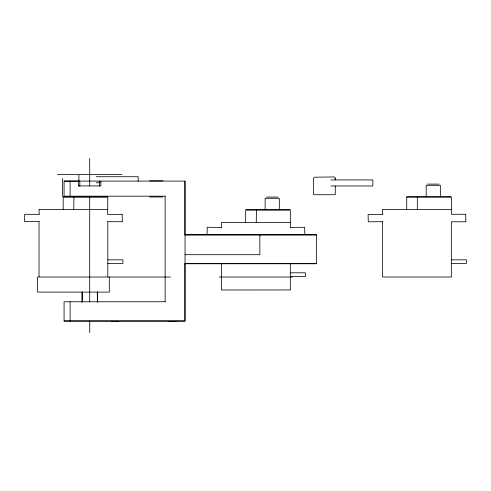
<?xml version="1.0" encoding="UTF-8"?>
<svg xmlns="http://www.w3.org/2000/svg" width="491" height="491" viewBox="0 0 491 491"><rect width="100%" height="100%" fill="white"/><g stroke="black" fill="none" stroke-linecap="round" stroke-linejoin="round"><path stroke-width="0.74" d="M335.298 178.436L335.273 179.939L335.132 177.748L334.027 176.944L314.179 177.214L313.553 178.436L313.583 194.724L335.273 194.724L335.273 185.972M290.31 289.782L290.322 263.765M122.265 221.637L122.179 214.346M465.824 221.637L465.738 214.346M39.077 214.328L24.716 214.309L24.55 221.515L39.206 221.644M382.747 214.438L368.109 214.549L368.262 221.785L382.735 221.668M39.053 209.632L107.811 209.448M382.606 209.632L451.364 209.448M451.321 276.881L451.327 221.779L465.646 221.803M221.729 227.431L207.227 227.284L207.061 234.489M73.92 196.781L73.76 209.448M256.431 209.749L256.271 222.423M290.175 227.401L304.641 227.284L304.807 234.489M122.167 221.766L107.633 221.644M290.163 289.96L221.846 289.997M451.125 277.016L382.827 277.016M221.846 222.423L290.322 222.423M64.223 181.093L79.818 181.093L79.818 186.236M57.435 174.458L121.989 174.458M96.193 176.723L138.186 176.723L138.186 181.247M330.848 179.939L372.841 179.939L372.841 185.972L330.848 185.972M149.522 180.872L162.951 180.872M96.193 182.756L99.992 182.756M427.391 184.107L439.144 184.107M78.314 185.917L100.901 185.917L100.876 181.093M165.283 196.179L64.069 196.179L64.069 181.093L185.039 181.093L185.039 321.071L64.069 321.071L64.069 301.762L165.283 301.762M82.169 196.48L82.697 196.48M96.408 196.48L97.255 196.48M63.468 196.781L107.504 196.781M407.021 196.781L451.057 196.781M149.522 196.995L162.951 196.995M266.349 197.081L278.102 197.081M406.732 197.081L451.364 197.081L451.364 214.279L465.603 214.285M245.979 209.749L290.015 209.749M185.039 234.79L316.572 234.79L316.572 263.753L185.039 263.753M316.456 234.937L184.892 234.937L184.892 181.093M185.039 254.7L259.856 254.7L259.856 234.79M107.811 259.831L122.897 259.831L122.897 263.421L107.811 263.452M451.364 259.831L466.45 259.831L466.45 263.421L451.364 263.452M316.456 263.458L184.892 263.458L184.892 320.954L64.223 320.954M290.322 272.8L305.408 272.8L305.408 276.396L290.322 276.421M170.561 277.022L37.549 277.022L37.549 292.108L109.303 292.108L109.303 277.022M219.127 277.022L292.133 277.022M111.432 321.372L118.675 321.372M168.751 321.372L175.993 321.372M122.05 214.285L107.658 214.432L107.811 197.081L63.173 197.081L63.167 209.448M221.631 289.911L221.545 263.765M39.219 214.463L39.028 209.749M382.636 214.328L382.587 209.749M221.582 227.284L221.545 222.724M382.618 276.863L382.587 221.822M78.898 175.213L78.91 181.136M440.353 196.781L440.353 185.316L426.188 185.316L426.176 196.781M417.313 197.081L417.313 209.448M406.72 197.081L406.72 209.448M290.322 227.247L290.322 210.056L245.69 210.056L245.678 222.423M279.311 209.749L279.311 198.29L265.146 198.29L265.134 209.749M165.129 196.179L165.129 301.762M107.811 221.822L107.811 276.721M99.605 181.093L99.605 186.236M97.464 291.887L97.464 302.579M97.31 292.108L97.31 300.541M89.712 158.464L89.712 186.071M89.712 196.038L89.712 301.861M89.712 321.028L89.712 332.536M82.23 292.108L82.23 300.541M82.071 291.887L82.071 302.579M78.548 181.093L78.548 185.917M70.103 181.093L70.103 196.179M70.103 301.762L70.103 321.071M62.498 178.436L62.498 196.781M39.028 221.822L39.028 276.721"/></g></svg>
